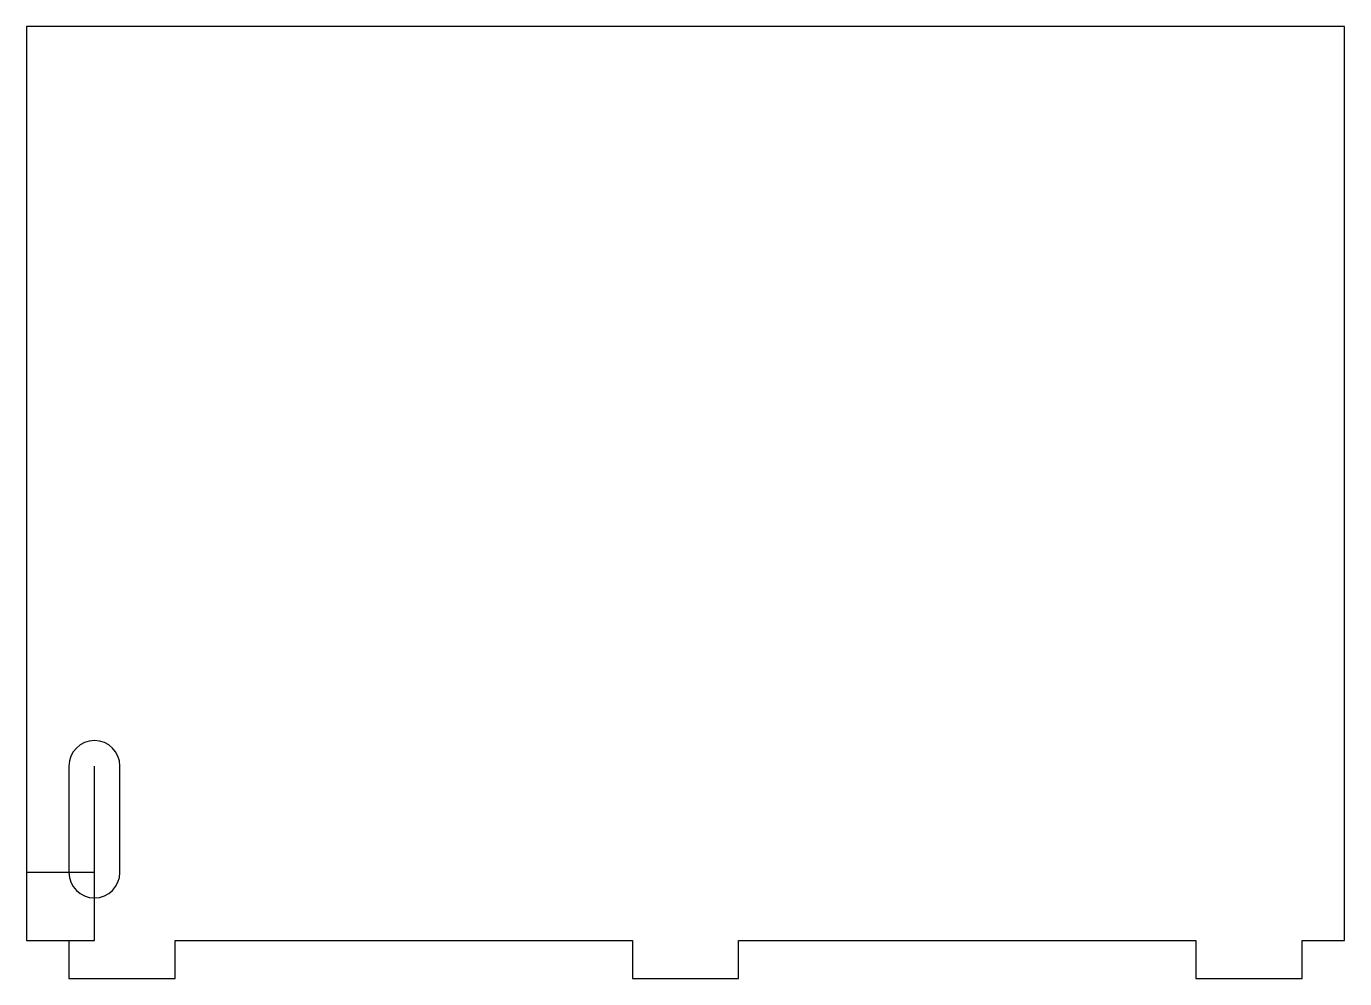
# Model space of a CAD drawing. Header units: millimetres. Extents: x -155 to 155, y 0 to 224.
import ezdxf

# ---------------------------------------------------------------- set-up
doc = ezdxf.new("R2010")
doc.units = ezdxf.units.MM
doc.layers.get('0').update_dxf_attribs({"linetype": 'CONTINUOUS'})

msp = doc.modelspace()

# ---------------------------------------------------------------- linework, layer by layer
msp.add_line((-139, 25), (-139, 50))
for points in [[(145, 9), (155, 9), (155, 224), (-155, 224), (-155, 9), (-145, 9), (-145, 0), (-120, 0), (-120, 9), (-12.5, 9), (-12.5, 0), (12.5, 0), (12.5, 9), (120, 9), (120, 0), (145, 0)], [(-155, 9), (-139, 9), (-139, 25), (-155, 25)]]:
    msp.add_lwpolyline(points, close=True)
msp.add_lwpolyline([(-133, 25), (-133, 50, 1), (-145, 50), (-145, 25, 1)], format="xyb", close=True)

doc.saveas('drawing.dxf')
